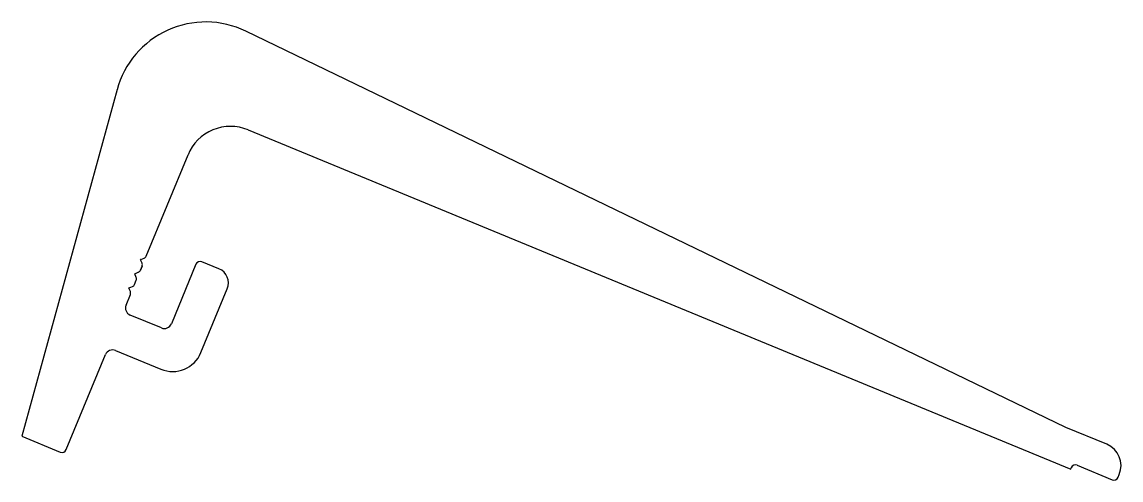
# Model space of a CAD drawing. Extents: x -27 to 44.7, y 0.9 to 30.8.
import ezdxf

# ---------------------------------------------------------------- set-up
doc = ezdxf.new("R2010")
doc.units = 0
doc.layers.add('KONTUR', color=7, linetype='CONTINUOUS')

msp = doc.modelspace()

# ---------------------------------------------------------------- linework, layer by layer
at = {"layer": 'KONTUR', "color": 7}
for p, q in [((41.052, 4.333), (-12.388, 30.172)), ((-20.787, 26.356), (-26.981, 3.751)), ((-12.243, 23.733), (41.37, 1.605)), ((-18.884, 15.504), (-16.16, 22.104)), ((-16.16, 22.104), (-16.16, 22.104)), ((-19.154, 15.042), (-19.247, 15.266)), ((-19.242, 15.276), (-19.019, 15.369)), ((-18.884, 15.504), (-18.884, 15.504)), ((-18.884, 15.504), (-18.884, 15.504)), ((-14.14, 14.679), (-15.249, 15.137)), ((-19.535, 14.118), (-19.628, 14.341)), ((-19.624, 14.352), (-19.4, 14.445)), ((-19.265, 14.58), (-19.154, 14.851)), ((-19.154, 14.851), (-19.265, 14.58)), ((-19.265, 14.58), (-19.154, 14.851)), ((-19.154, 14.851), (-19.265, 14.58)), ((-19.265, 14.58), (-19.154, 14.851)), ((-15.641, 14.974), (-17.243, 11.091)), ((-19.647, 13.656), (-19.535, 13.926)), ((-20.201, 12.312), (-19.916, 13.002)), ((-19.917, 13.193), (-20.01, 13.417)), ((-20.005, 13.427), (-19.782, 13.52)), ((-15.314, 9.213), (-13.597, 13.373)), ((-17.896, 10.82), (-19.93, 11.659)), ((-20.883, 9.348), (-17.925, 8.127)), ((-24.092, 2.883), (-21.536, 9.077)), ((43.724, 3.23), (41.052, 4.333)), ((-26.981, 3.751), (-24.484, 2.72)), ((41.37, 1.605), (41.408, 1.698)), ((41.8, 1.861), (44.07, 0.924)), ((44.462, 1.087), (44.538, 1.272))]:
    msp.add_line(p, q, dxfattribs=at)
for centre, radius, start, end in [((-15, 24.77), 6, 64.19596, 164.67601), ((-13.387, 20.96), 3, 67.57247, 157.57602), ((-19.239, 15.269), 0.008, 112.57601, 202.57601), ((-19.115, 15.6), 0.25, 292.57601, 337.57601), ((-15.364, 14.859), 0.3, 67.57601, 157.57601), ((-19.621, 14.344), 0.008, 112.57601, 202.57601), ((-19.496, 14.675), 0.25, 292.57601, 337.57601), ((-19.385, 14.946), 0.25, 337.57601, 22.57601), ((-14.522, 13.755), 1, 337.57601, 67.57601), ((-19.878, 13.751), 0.25, 292.57601, 337.57601), ((-19.766, 14.022), 0.25, 337.57601, 22.57601), ((-20.002, 13.42), 0.008, 112.57601, 202.57601), ((-20.148, 13.097), 0.25, 337.57601, 22.57601), ((-19.739, 12.121), 0.5, 157.57602, 247.57601), ((-17.705, 11.282), 0.5, 247.57601, 337.57601), ((-21.074, 8.886), 0.5, 67.57601, 157.57601), ((-17.162, 9.976), 2, 247.57601, 337.57601), ((-24.369, 2.998), 0.3, 247.57602, 337.57601), ((43.151, 1.844), 1.5, 337.57601, 67.57303), ((41.686, 1.583), 0.3, 67.57601, 157.57601), ((44.185, 1.201), 0.3, 247.57601, 337.57601)]:
    msp.add_arc(centre, radius, start, end, dxfattribs=at)

doc.saveas('drawing.dxf')
